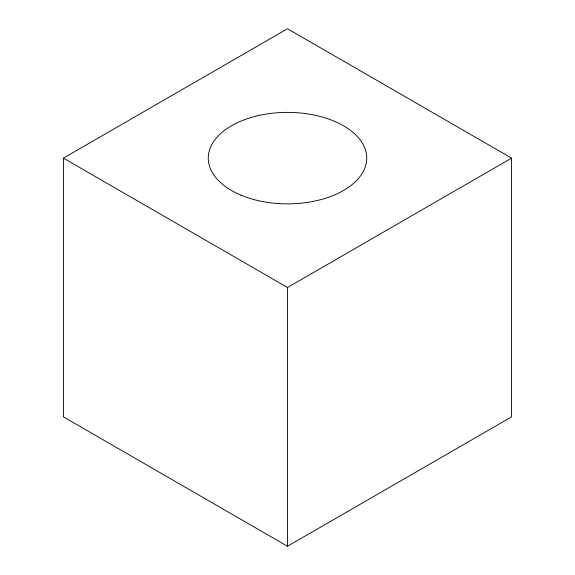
<?xml version="1.0" encoding="UTF-8"?>
<svg xmlns="http://www.w3.org/2000/svg" width="575" height="575" viewBox="0 0 575 575"><rect width="100%" height="100%" fill="white"/><g stroke="black" fill="none" stroke-linecap="round" stroke-linejoin="round"><path stroke-width="0.86" d="M63.415 158.125L287.5 28.75L511.585 158.125L511.585 416.875L287.5 546.25L63.415 416.875L63.415 158.125L287.5 287.5L511.585 158.125M287.5 287.5L287.5 546.25M241.011 195.162A79.228 45.741 0 0 0 366.304 162.847A79.228 45.741 0 0 0 255.185 116.358A79.228 45.741 0 0 0 241.011 195.162"/></g></svg>
